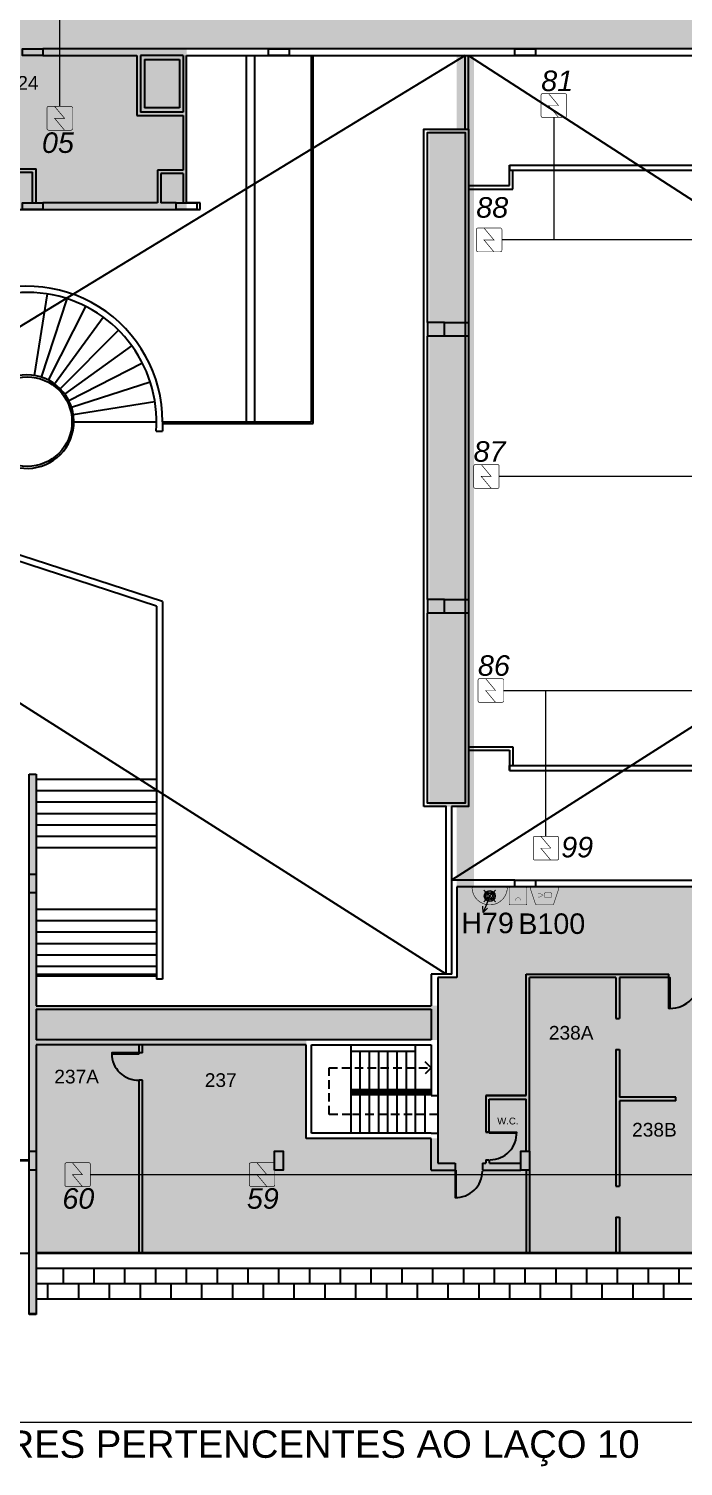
# Model space of a CAD drawing. Header units: metres. Extents: x -331 to 2982, y 362 to 2539.
# Drawn here: x 794.6 to 813.73, y 1846.29 to 1888.31 of the extents above; entities that cross this region are included whole.
import ezdxf
from ezdxf.enums import TextEntityAlignment as Align

# ---------------------------------------------------------------- set-up
doc = ezdxf.new("R2010")
doc.units = ezdxf.units.M
doc.linetypes.add('DASHED2', pattern=[0.375, 0.25, -0.125])
doc.layers.get('0').update_dxf_attribs({"color": 251})
doc.layers.add('_corredores', color=251, linetype='Continuous', plot=False)
doc.layers.add('_salas', color=251, linetype='Continuous', plot=False)
for name, color, linetype in [('ALV', 251, 'Continuous'), ('CX', 251, 'Continuous'), ('Det', 251, 'Continuous'), ('DET. FUMAÇA', 1, 'Continuous'), ('Div', 251, 'Continuous'), ('Est', 251, 'Continuous'), ('Pis', 251, 'Continuous'), ('Proj', 251, 'DASHED2'), ('SALAS NOVAS', 7, 'Continuous'), ('Texto_Salas', 251, 'Continuous'), ('vid', 251, 'Continuous'), ('vis', 251, 'Continuous')]:
    doc.layers.add(name, color=color, linetype=linetype)
doc.styles.add('ARIAL', font='arial.ttf')
doc.styles.add('DESTAQUE', font='arial.ttf', dxfattribs={"height": 0.4})
doc.styles.get("Standard").update_dxf_attribs({"font": 'arial.ttf', "height": 0.3})
doc.styles.add('X3G_ENTITY_1416AF5C', font='arial.ttf', dxfattribs={"height": 0.6})
doc.styles.add('X3G_ENTITY_1416AF93', font='arial.ttf', dxfattribs={"height": 0.6})
doc.styles.add('X3G_ENTITY_1416AF9D', font='arial.ttf', dxfattribs={"height": 0.6})
doc.styles.add('X3G_ENTITY_1416AFA7', font='arial.ttf', dxfattribs={"height": 0.6})
doc.styles.add('X3G_ENTITY_1416AFB9', font='arial.ttf', dxfattribs={"height": 0.6})
doc.styles.add('X3G_ENTITY_1416B764', font='arial.ttf', dxfattribs={"height": 0.6})
doc.styles.add('X3G_ENTITY_1416B76E', font='arial.ttf', dxfattribs={"height": 0.6})
doc.styles.add('X3G_ENTITY_1416BA3C', font='arial.ttf', dxfattribs={"height": 0.6})
doc.styles.add('X3G_ENTITY_1421BE2E', font='arial.ttf', dxfattribs={"height": 0.6})
doc.styles.add('X3G_ENTITY_1422A500', font='arial.ttf', dxfattribs={"height": 0.6})

# ---------------------------------------------------------------- blocks, each defined once
blk = doc.blocks.new('Detector de fumaça')
at = {"layer": 'DET. FUMAÇA', "linetype": 'Continuous', "lineweight": 15, "const_width": 0.0187}
blk.add_lwpolyline([(774.599, 539.816), (775.249, 539.816, -0.414214), (775.296, 539.769), (775.296, 539.167, -0.414214), (775.249, 539.12), (774.599, 539.12, -0.414214), (774.553, 539.167), (774.553, 539.769, -0.414214)], format="xyb", close=True, dxfattribs=at)
blk.add_lwpolyline([(774.773, 539.816), (775.064, 539.468), (774.773, 539.468), (775.064, 539.12)], dxfattribs=at)
blk = doc.blocks.new('WEW')
at = {"color": 1, "lineweight": 0, "true_color": 0xe60000}
for p, q in [((1781.244, 994.005), (1781.439, 994.482)), ((1781.439, 994.482), (1781.308, 994.36)), ((1781.439, 994.482), (1781.447, 994.302)), ((1781.075, 994.175), (1781.413, 993.836)), ((1781.413, 994.175), (1781.075, 993.836))]:
    blk.add_line(p, q, dxfattribs=at)
at = {"color": 1, "true_color": 0xe60000, "const_width": 0.0172}
for points in [[(1779.259, 993.747), (1780.023, 993.747, 0.511918), (1780.056, 993.793), (1779.907, 994.24, 0.322823), (1779.874, 994.263), (1779.408, 994.263, 0.322823), (1779.375, 994.24), (1779.226, 993.793, 0.511918)], [(1780.193, 994.263), (1780.641, 994.263, -0.414214), (1780.675, 994.229), (1780.675, 993.782, -0.414214), (1780.641, 993.747), (1780.193, 993.747, -0.414214), (1780.159, 993.782), (1780.159, 994.229, -0.414214)], [(1780.764, 993.748), (1781.724, 993.748, 0.435311), (1781.759, 993.784, 0.930949), (1780.73, 993.784, 0.435311)]]:
    blk.add_lwpolyline(points, format="xyb", close=True, dxfattribs=at)
at = {"color": 1, "true_color": 0xe60000, "const_width": 0.0086}
for points in [[(1779.463, 994.06), (1779.617, 994.06), (1779.652, 994.026), (1779.652, 993.936), (1779.617, 993.902), (1779.463, 993.902), (1779.428, 993.936), (1779.428, 994.026)], [(1779.832, 993.936), (1779.832, 994.026), (1779.802, 994.044), (1779.679, 993.981), (1779.802, 993.918)]]:
    blk.add_lwpolyline(points, close=True, dxfattribs=at)
for points in [[(1780.336, 994.135), (1780.338, 994.117), (1780.344, 994.099), (1780.351, 994.088), (1780.365, 994.073), (1780.373, 994.067), (1780.386, 994.06), (1780.397, 994.057), (1780.413, 994.055), (1780.421, 994.055), (1780.431, 994.056), (1780.45, 994.062), (1780.464, 994.07), (1780.477, 994.082), (1780.488, 994.096), (1780.494, 994.11), (1780.497, 994.122), (1780.498, 994.13), (1780.498, 994.136)], [(1780.417, 993.837), (1780.417, 994.055)]]:
    blk.add_lwpolyline(points, dxfattribs=at)
at = {"color": 1, "lineweight": 0, "true_color": 0xe60000}
for radius in [0.158, 0.119, 0.0774]:
    blk.add_circle((1781.244, 994.005), radius, dxfattribs=at)

msp = doc.modelspace()

# ---------------------------------------------------------------- hatches: boundary and pattern name
at = {"layer": '_corredores', "transparency": 33554508}
h = msp.add_hatch(color=256, dxfattribs=at)
h.dxf.hatch_style = 1
h.paths.add_polyline_path([(851.609, 1924.544), (870.379, 1924.544), (870.379, 1926.38), (870.189, 1926.38), (870.189, 1926.577), (870.003, 1926.764), (866.304, 1926.765), (866.288, 1926.731), (866.184, 1926.814), (865.422, 1927.574), (863.994, 1927.574), (862.566, 1927.574), (861.756, 1926.765), (861.72, 1926.765), (861.716, 1926.764), (861.703, 1926.763), (861.685, 1926.763), (858.091, 1926.765), (857.744, 1926.418), (857.397, 1926.765), (853.804, 1926.765), (853.788, 1926.731), (853.684, 1926.814), (852.922, 1927.574), (851.494, 1927.574), (849.748, 1927.574), (849.748, 1926.814), (849.608, 1926.814), (849.608, 1929.894), (841.234, 1929.894), (841.234, 1928.054), (840.474, 1928.054), (840.474, 1927.096), (840.756, 1926.814), (840.374, 1926.432), (840.042, 1926.765), (836.434, 1926.765), (836.419, 1926.731), (836.314, 1926.814), (835.553, 1927.574), (834.124, 1927.574), (832.696, 1927.574), (831.886, 1926.765), (831.85, 1926.765), (831.847, 1926.764), (831.833, 1926.763), (831.815, 1926.763), (828.221, 1926.765), (827.874, 1926.418), (827.528, 1926.765), (823.934, 1926.765), (823.918, 1926.731), (823.814, 1926.814), (823.052, 1927.574), (821.624, 1927.574), (820.195, 1927.574), (819.385, 1926.765), (819.35, 1926.765), (819.346, 1926.764), (819.333, 1926.763), (819.315, 1926.763), (815.721, 1926.765), (815.374, 1926.418), (815.027, 1926.765), (811.434, 1926.765), (811.418, 1926.731), (811.314, 1926.814), (810.552, 1927.574), (809.124, 1927.574), (807.695, 1927.574), (806.886, 1926.765), (806.85, 1926.765), (806.846, 1926.764), (806.833, 1926.763), (806.815, 1926.763), (803.221, 1926.765), (802.874, 1926.418), (802.527, 1926.765), (798.934, 1926.765), (798.918, 1926.731), (798.814, 1926.814), (798.052, 1927.574), (796.624, 1927.574), (795.195, 1927.574), (794.386, 1926.765), (794.35, 1926.765), (794.346, 1926.764), (794.333, 1926.763), (794.315, 1926.763), (790.721, 1926.765), (790.374, 1926.418), (790.027, 1926.765), (786.434, 1926.765), (786.418, 1926.731), (786.314, 1926.814), (785.552, 1927.574), (784.124, 1927.574), (782.696, 1927.574), (781.886, 1926.765), (781.85, 1926.765), (781.846, 1926.764), (781.833, 1926.763), (781.815, 1926.763), (778.221, 1926.765), (777.874, 1926.418), (777.527, 1926.765), (773.934, 1926.765), (773.918, 1926.731), (773.814, 1926.814), (773.052, 1927.574), (771.624, 1927.574), (770.196, 1927.574), (769.386, 1926.765), (769.35, 1926.765), (769.347, 1926.764), (769.333, 1926.763), (769.315, 1926.763), (765.615, 1926.764), (765.429, 1926.577), (765.429, 1926.38), (765.239, 1926.38), (765.239, 1924.544), (770.084, 1924.544), (770.084, 1914.631), (770.394, 1914.631), (770.394, 1905.511), (765.009, 1905.511), (765.009, 1910.811), (763.809, 1910.811), (763.809, 1905.511), (755.909, 1905.511), (755.909, 1910.811), (754.809, 1910.811), (754.809, 1905.511), (746.059, 1905.511), (746.059, 1901.896), (748.429, 1901.896), (748.429, 1903.596), (748.029, 1903.596), (748.029, 1903.796), (754.454, 1903.796), (754.454, 1903.596), (754.129, 1903.596), (754.129, 1901.896), (754.454, 1901.896), (754.454, 1901.696), (754.454, 1901.171), (757.954, 1901.171), (757.954, 1903.571), (757.954, 1903.771), (768.009, 1903.771), (768.009, 1903.751), (768.814, 1903.751), (768.814, 1895.791), (767.984, 1895.791), (767.984, 1895.771), (762.344, 1895.771), (761.069, 1895.771), (761.069, 1893.046), (754.154, 1893.046), (752.479, 1893.046), (752.479, 1860.521), (752.479, 1859.096), (752.479, 1857.621), (754.079, 1857.621), (754.079, 1860.546), (753.904, 1860.546), (753.904, 1863.421), (754.169, 1863.421), (754.169, 1887.631), (760.804, 1887.631), (760.804, 1887.721), (768.909, 1887.721), (770.309, 1887.721), (771.909, 1887.721), (773.009, 1887.721), (775.859, 1887.721), (775.859, 1886.621), (777.159, 1886.621), (777.159, 1887.721), (788.759, 1887.721), (788.759, 1886.621), (790.059, 1886.621), (790.059, 1887.721), (802.309, 1887.721), (804.009, 1887.721), (844.959, 1887.721), (844.959, 1887.896), (845.259, 1887.896), (845.259, 1887.543), (845.259, 1863.221), (807.109, 1863.221), (807.109, 1860.671), (807.109, 1860.571), (806.556, 1860.571), (806.556, 1858.751), (806.556, 1855.871), (806.556, 1855.143), (807.956, 1855.143), (807.956, 1857.121), (809.134, 1857.121), (809.134, 1860.671), (845.259, 1860.671), (845.259, 1855.977), (846.384, 1855.977), (846.384, 1856.871), (846.034, 1856.871), (846.034, 1856.971), (846.434, 1856.971), (846.434, 1860.671), (849.184, 1860.671), (849.184, 1856.971), (849.584, 1856.971), (849.584, 1856.871), (849.234, 1856.871), (849.234, 1855.977), (850.459, 1855.977), (850.459, 1860.671), (859.459, 1860.671), (859.459, 1863.221), (849.559, 1863.221), (849.559, 1888.221), (849.659, 1888.221), (849.659, 1887.721), (854.289, 1887.721), (854.289, 1895.621), (859.259, 1895.621), (859.259, 1905.521), (857.359, 1905.521), (857.359, 1905.621), (858.034, 1905.621), (858.034, 1908.221), (853.709, 1908.221), (853.709, 1908.184), (853.609, 1908.184), (853.609, 1910.121), (850.859, 1910.121), (850.86, 1912.861), (849.659, 1912.861), (849.659, 1908.921), (852.409, 1908.921), (852.409, 1903.771), (852.409, 1895.701), (852.409, 1890.371), (849.559, 1890.371), (849.559, 1908.921), (849.559, 1912.961), (852.259, 1912.961), (852.259, 1914.631), (851.609, 1914.631)])
h.paths.add_polyline_path([(845.929, 1914.631), (846.006, 1914.631), (846.006, 1905.511), (844.999, 1905.511), (844.999, 1909.911), (845.009, 1910.811), (843.809, 1910.811), (843.809, 1905.511), (835.009, 1905.511), (835.009, 1910.811), (833.809, 1910.811), (833.809, 1905.511), (825.009, 1905.511), (825.009, 1910.811), (823.809, 1910.811), (823.809, 1905.511), (815.009, 1905.511), (815.009, 1910.811), (813.809, 1910.811), (813.809, 1905.511), (805.009, 1905.511), (805.009, 1910.811), (803.809, 1910.811), (803.809, 1905.511), (795.009, 1905.511), (795.009, 1910.811), (793.809, 1910.811), (793.809, 1905.511), (785.009, 1905.511), (785.009, 1910.811), (783.809, 1910.811), (783.809, 1905.511), (775.009, 1905.511), (775.009, 1910.811), (773.979, 1910.811), (773.979, 1905.511), (773.194, 1905.511), (773.194, 1914.631), (773.124, 1914.631), (773.124, 1920.111), (775.144, 1920.111), (775.144, 1921.611), (775.124, 1921.611), (775.124, 1922.031), (773.624, 1922.031), (773.624, 1921.611), (773.164, 1921.611), (773.164, 1924.544), (845.929, 1924.543), (845.929, 1921.611), (845.469, 1921.611), (845.469, 1922.031), (843.969, 1922.031), (843.969, 1921.611), (843.949, 1920.111), (845.929, 1920.111)], flags=16)
h.paths.add_polyline_path([(851.494, 1926.432), (851.112, 1926.814), (851.494, 1927.196), (851.876, 1926.814)], flags=16)
h.paths.add_polyline_path([(845.244, 1926.432), (844.862, 1926.814), (845.244, 1927.196), (845.626, 1926.814)], flags=16)
h.paths.add_polyline_path([(845.119, 1903.801), (845.119, 1895.821), (845.259, 1895.821), (845.259, 1890.321), (839.659, 1890.321), (775.859, 1890.321), (772.984, 1890.321), (772.984, 1895.791), (771.754, 1895.791), (771.754, 1903.746), (773.099, 1903.746), (773.099, 1903.801)], flags=16)
h.paths.add_polyline_path([(834.506, 1926.814), (834.124, 1926.432), (833.742, 1926.814), (834.124, 1927.196)], flags=16)
h.paths.add_polyline_path([(863.612, 1926.814), (863.994, 1927.196), (864.376, 1926.814), (863.994, 1926.432)], flags=16)
h.paths.add_polyline_path([(845.259, 1895.821), (845.259, 1890.321), (839.659, 1890.321), (775.859, 1890.321), (772.984, 1890.321), (772.984, 1895.821), (775.859, 1895.821), (839.659, 1895.821)], flags=0)
h.paths.add_polyline_path([(822.006, 1926.814), (821.624, 1926.432), (821.242, 1926.814), (821.624, 1927.196)], flags=16)
h.paths.add_polyline_path([(809.506, 1926.814), (809.124, 1926.432), (808.742, 1926.814), (809.124, 1927.196)], flags=16)
h.paths.add_polyline_path([(797.006, 1926.814), (796.624, 1926.432), (796.242, 1926.814), (796.624, 1927.196)], flags=16)
h.paths.add_polyline_path([(784.506, 1926.814), (784.124, 1926.432), (783.742, 1926.814), (784.124, 1927.196)], flags=16)
h.paths.add_polyline_path([(772.006, 1926.814), (771.624, 1926.432), (771.242, 1926.814), (771.624, 1927.196)], flags=16)
edge = h.paths.add_edge_path(flags=16)
edge.add_line((767.555, 1893.924), (767.408, 1893.821))
edge.add_line((767.408, 1893.821), (767.203, 1894.065))
edge.add_line((767.203, 1894.065), (766.309, 1893.171))
edge.add_arc((765.909, 1892.771), 0.565, -45, 45, ccw=False)
edge.add_line((766.309, 1892.372), (767.203, 1891.477))
edge.add_line((767.203, 1891.477), (767.408, 1891.721))
edge.add_line((767.408, 1891.721), (767.555, 1891.618))
edge.add_arc((765.909, 1892.771), 2.01, 35, 325, ccw=False)
at = {"layer": '_salas', "transparency": 33554559}
h = msp.add_hatch(color=256, dxfattribs=at)
h.dxf.hatch_style = 1
h.paths.add_polyline_path([(850.459, 1855.977), (849.234, 1855.977), (849.234, 1856.871), (849.584, 1856.871), (849.584, 1856.971), (846.034, 1856.971), (846.034, 1856.871), (846.384, 1856.871), (846.384, 1855.977), (845.259, 1855.977), (845.259, 1852.511), (850.459, 1852.511)])
h.paths.add_polyline_path([(870.319, 1863.221), (859.459, 1863.221), (859.459, 1860.671), (850.459, 1860.671), (850.459, 1855.977), (850.459, 1852.511), (870.319, 1852.511)])
h.paths.add_polyline_path([(854.819, 1871.071), (866.984, 1871.071), (866.984, 1871.771), (854.819, 1871.771), (854.819, 1879.171), (866.984, 1879.171), (866.984, 1879.871), (854.819, 1879.871), (854.819, 1887.321), (870.319, 1887.321), (870.319, 1887.721), (849.659, 1887.721), (849.659, 1888.221), (849.559, 1888.221), (849.559, 1863.221), (859.459, 1863.221), (870.319, 1863.221), (870.319, 1863.621), (854.819, 1863.621)])
h.paths.add_polyline_path([(845.259, 1860.671), (809.134, 1860.671), (809.134, 1857.121), (807.956, 1857.121), (807.956, 1855.143), (806.556, 1855.143), (806.556, 1855.871), (802.709, 1855.871), (802.709, 1852.511), (845.259, 1852.511), (845.259, 1855.977)])
h.paths.add_polyline_path([(802.709, 1858.751), (806.556, 1858.751), (806.556, 1859.746), (794.809, 1859.746), (794.809, 1866.521), (794.609, 1866.521), (794.609, 1850.721), (794.809, 1850.721), (794.809, 1852.511), (802.709, 1852.511), (802.709, 1855.871)])
h = msp.add_hatch(color=256, dxfattribs=at)
h.dxf.hatch_style = 1
h.paths.add_polyline_path([(788.759, 1886.621), (788.759, 1887.721), (777.159, 1887.721), (777.159, 1886.621), (775.859, 1886.621), (775.859, 1883.021), (799.209, 1883.021), (799.209, 1887.721), (790.059, 1887.721), (790.059, 1886.621)])
h = msp.add_hatch(color=256, dxfattribs=at)
h.dxf.hatch_style = 1
h.paths.add_polyline_path([(806.309, 1865.571), (807.109, 1865.571), (807.109, 1863.221), (807.609, 1863.221), (807.609, 1887.521), (807.109, 1887.521), (807.109, 1885.371), (806.309, 1885.371)])
h = msp.add_hatch(color=256, dxfattribs=at)
h.dxf.hatch_style = 1
h.paths.add_polyline_path([(794.809, 1866.521), (794.609, 1866.521), (794.609, 1859.746), (794.809, 1859.746)])

# ---------------------------------------------------------------- linework, layer by layer
at = {"layer": 'ALV', "color": 251}
for p, q in [((844.959, 1887.721), (795.009, 1887.721)), ((795.009, 1887.521), (797.759, 1887.521)), ((797.759, 1887.521), (797.759, 1885.771)), ((797.859, 1887.521), (797.859, 1885.871)), ((799.109, 1887.521), (797.859, 1887.521)), ((799.109, 1887.521), (799.109, 1885.871)), ((799.209, 1883.221), (799.209, 1887.521)), ((799.209, 1887.521), (844.959, 1887.521)), ((807.349, 1885.371), (807.349, 1887.521)), ((807.449, 1885.371), (807.449, 1887.521)), ((797.759, 1885.771), (799.109, 1885.771)), ((799.109, 1885.871), (797.859, 1885.871)), ((799.109, 1885.771), (799.109, 1884.171)), ((790.259, 1884.214), (794.809, 1884.214)), ((790.259, 1884.114), (794.709, 1884.114)), ((794.709, 1883.221), (794.709, 1884.114)), ((794.809, 1883.221), (794.809, 1884.214)), ((799.109, 1884.171), (798.359, 1884.171)), ((798.359, 1884.171), (798.359, 1883.221)), ((798.459, 1884.071), (798.459, 1883.221)), ((799.109, 1884.071), (798.459, 1884.071)), ((799.109, 1884.071), (799.109, 1883.221)), ((773.109, 1883.021), (799.509, 1883.021)), ((798.359, 1883.221), (795.009, 1883.221)), ((798.909, 1883.221), (798.459, 1883.221)), ((799.609, 1883.221), (799.209, 1883.221)), ((799.509, 1883.021), (799.609, 1883.021)), ((799.609, 1883.021), (799.609, 1883.221)), ((794.609, 1866.521), (794.809, 1866.521)), ((794.609, 1850.721), (794.609, 1866.521)), ((794.809, 1866.521), (794.809, 1859.746)), ((794.809, 1866.521), (794.809, 1860.621)), ((794.809, 1866.521), (794.809, 1866.371)), ((806.949, 1865.571), (806.949, 1863.421)), ((808.809, 1863.421), (806.959, 1863.421)), ((806.959, 1860.671), (806.959, 1863.421)), ((844.959, 1863.221), (807.109, 1863.221)), ((807.109, 1863.221), (807.109, 1860.571)), ((809.409, 1863.421), (844.959, 1863.421)), ((806.959, 1860.671), (806.359, 1860.671)), ((806.359, 1860.671), (806.359, 1859.746)), ((807.109, 1860.571), (806.556, 1860.571)), ((806.556, 1860.571), (806.556, 1857.121)), ((809.134, 1860.671), (813.309, 1860.671)), ((809.134, 1857.121), (809.134, 1860.671)), ((811.759, 1860.571), (809.234, 1860.571)), ((809.234, 1857.021), (809.234, 1860.571)), ((811.759, 1860.571), (811.759, 1859.371)), ((811.859, 1860.571), (811.859, 1859.371)), ((813.309, 1860.571), (811.859, 1860.571)), ((813.309, 1860.571), (813.309, 1860.671)), ((794.809, 1859.746), (806.359, 1859.746)), ((794.809, 1859.646), (806.359, 1859.646)), ((794.809, 1859.646), (794.809, 1858.751)), ((806.359, 1859.646), (806.359, 1858.751)), ((811.759, 1859.371), (811.859, 1859.371)), ((806.359, 1858.751), (794.809, 1858.751)), ((802.709, 1858.601), (794.809, 1858.601)), ((794.809, 1858.601), (794.809, 1850.721)), ((802.709, 1855.871), (802.709, 1858.601)), ((802.859, 1856.021), (802.859, 1858.601)), ((802.859, 1858.601), (806.359, 1858.601)), ((806.359, 1858.601), (806.359, 1857.121)), ((811.759, 1858.471), (811.859, 1858.471)), ((811.759, 1858.471), (811.759, 1854.471)), ((811.859, 1858.471), (811.859, 1857.071)), ((806.556, 1857.121), (806.556, 1856.021)), ((807.956, 1857.121), (809.134, 1857.121)), ((809.134, 1857.121), (807.956, 1857.121)), ((807.956, 1857.121), (807.956, 1856.049)), ((808.056, 1857.021), (809.134, 1857.021)), ((808.056, 1856.049), (808.056, 1857.021)), ((808.056, 1857.021), (809.134, 1857.021)), ((809.134, 1855.496), (809.134, 1857.021)), ((809.234, 1855.496), (809.234, 1857.021)), ((813.509, 1857.071), (811.859, 1857.071)), ((813.509, 1856.971), (811.859, 1856.971)), ((811.859, 1856.971), (811.859, 1854.471)), ((813.509, 1856.971), (813.509, 1857.071)), ((806.359, 1855.871), (802.709, 1855.871)), ((806.359, 1856.021), (802.859, 1856.021)), ((806.359, 1855.171), (806.359, 1855.871)), ((806.359, 1854.946), (806.359, 1855.871)), ((806.556, 1856.021), (806.556, 1855.368)), ((806.556, 1856.021), (806.556, 1855.143)), ((808.056, 1856.049), (807.956, 1856.049)), ((807.956, 1856.049), (808.056, 1856.049)), ((807.956, 1855.243), (807.956, 1855.143)), ((807.956, 1855.243), (808.056, 1855.243)), ((808.056, 1855.243), (808.056, 1855.143)), ((806.359, 1854.946), (806.556, 1854.946)), ((806.359, 1854.946), (807.056, 1854.946)), ((806.556, 1855.143), (807.056, 1855.143)), ((807.056, 1855.143), (807.056, 1854.946)), ((807.856, 1855.143), (807.856, 1854.946)), ((807.856, 1855.143), (807.956, 1855.143)), ((807.856, 1854.946), (807.956, 1854.946)), ((807.956, 1854.946), (808.984, 1854.946)), ((808.059, 1855.143), (808.984, 1855.143)), ((809.134, 1854.946), (809.134, 1852.531)), ((809.134, 1854.946), (809.134, 1852.531)), ((809.234, 1854.946), (809.234, 1852.531)), ((809.234, 1854.946), (809.234, 1852.531)), ((811.759, 1854.471), (811.859, 1854.471)), ((811.759, 1853.571), (811.859, 1853.571)), ((811.759, 1853.571), (811.759, 1852.531)), ((811.859, 1853.571), (811.859, 1852.531)), ((794.809, 1850.721), (794.609, 1850.721)), ((794.789, 1850.741), (794.629, 1850.741))]:
    msp.add_line(p, q, dxfattribs=at)
for points in [[(806.149, 1865.571), (806.149, 1885.371), (807.449, 1885.371), (807.449, 1865.571), (806.949, 1865.571)], [(806.249, 1879.721), (806.249, 1885.271), (807.349, 1885.271), (807.349, 1865.671), (806.249, 1865.671), (806.249, 1871.221)], [(806.249, 1871.621), (806.249, 1879.321)], [(806.799, 1860.671), (806.799, 1865.571), (806.149, 1865.571)], [(806.359, 1857.121), (806.556, 1857.121)], [(806.359, 1856.021), (806.556, 1856.021)]]:
    msp.add_lwpolyline(points, dxfattribs=at)
at = {"layer": 'CX', "color": 251, "ltscale": 8}
for points in [[(813.309, 1860.571), (813.339, 1860.571), (813.339, 1859.671), (813.309, 1859.671)], [(808.056, 1856.019), (808.056, 1856.049), (808.856, 1856.049), (808.856, 1856.019)], [(808.056, 1856.019), (808.056, 1856.049), (808.856, 1856.049), (808.856, 1856.019)], [(807.086, 1854.946), (807.056, 1854.946), (807.056, 1854.146), (807.086, 1854.146)], [(807.086, 1854.946), (807.056, 1854.946), (807.056, 1854.146), (807.086, 1854.146)]]:
    msp.add_lwpolyline(points, close=True, dxfattribs=at)
at = {"layer": 'CX', "color": 251, "linetype": 'ByBlock', "ltscale": 0.8}
msp.add_lwpolyline([(797.822, 1858.346), (797.822, 1858.376), (797.022, 1858.376), (797.022, 1858.346)], close=True, dxfattribs=at)
at = {"layer": 'CX', "color": 251, "ltscale": 8}
for centre, radius, start, end in [((813.339, 1860.542), 0.871, 270, 1.942), ((808.086, 1856.019), 0.771, 270, 2.1894), ((808.086, 1856.019), 0.771, 270, 2.1894), ((807.085, 1854.916), 0.771, 267.8106, 0), ((807.085, 1854.916), 0.771, 267.8106, 0)]:
    msp.add_arc(centre, radius, start, end, dxfattribs=at)
at = {"layer": 'CX', "color": 251, "linetype": 'ByBlock', "ltscale": 0.8}
msp.add_arc((797.792, 1858.346), 0.771, 180, 272.1894, dxfattribs=at)
at = {"layer": 'Det', "color": 251}
for p, q in [((807.349, 1887.521), (770.349, 1864.999)), ((797.978, 1887.411), (799, 1887.411)), ((797.978, 1887.411), (797.978, 1885.993)), ((799, 1887.411), (799, 1885.993)), ((800.959, 1876.821), (800.959, 1887.521)), ((801.209, 1876.821), (801.209, 1887.521)), ((802.859, 1876.821), (802.859, 1887.521)), ((802.909, 1876.771), (802.909, 1887.521)), ((844.799, 1887.521), (806.949, 1863.421)), ((807.449, 1887.521), (844.799, 1863.421)), ((799, 1885.993), (797.978, 1885.993)), ((808.649, 1884.321), (826.599, 1884.321)), ((808.649, 1883.721), (808.649, 1884.321)), ((808.649, 1884.321), (808.649, 1884.171)), ((806.799, 1860.671), (770.349, 1883.815)), ((808.649, 1884.171), (826.599, 1884.171)), ((808.749, 1883.621), (808.749, 1884.171)), ((807.449, 1883.721), (808.649, 1883.721)), ((807.449, 1883.621), (808.749, 1883.621)), ((808.649, 1883.721), (808.649, 1883.721)), ((794.763, 1878.169), (795.14, 1880.555)), ((794.971, 1878.119), (795.717, 1880.416)), ((795.169, 1878.037), (796.265, 1880.189)), ((795.351, 1877.925), (796.771, 1879.879)), ((795.514, 1877.786), (797.222, 1879.494)), ((795.653, 1877.623), (797.607, 1879.043)), ((795.765, 1877.441), (797.917, 1878.537)), ((795.847, 1877.243), (798.144, 1877.989)), ((795.897, 1877.035), (798.282, 1877.412)), ((795.914, 1876.821), (798.329, 1876.821)), ((798.509, 1876.821), (798.509, 1876.539)), ((798.509, 1876.821), (802.859, 1876.821)), ((798.509, 1876.771), (802.909, 1876.771)), ((798.318, 1876.539), (798.509, 1876.539)), ((798.329, 1871.429), (793.378, 1873.038)), ((798.509, 1871.56), (793.433, 1873.209)), ((798.329, 1871.429), (798.329, 1860.521)), ((798.509, 1871.56), (798.509, 1860.521)), ((807.449, 1867.321), (808.749, 1867.321)), ((807.449, 1867.221), (808.649, 1867.221)), ((808.649, 1867.221), (808.649, 1866.621)), ((808.649, 1867.221), (808.649, 1867.221)), ((808.749, 1867.321), (808.749, 1866.771)), ((808.649, 1866.771), (826.599, 1866.771)), ((808.649, 1866.621), (808.649, 1866.771)), ((808.649, 1866.621), (826.599, 1866.621)), ((794.809, 1866.371), (798.329, 1866.371)), ((794.809, 1866.038), (798.329, 1866.038)), ((794.809, 1865.704), (798.329, 1865.704)), ((794.809, 1865.371), (798.329, 1865.371)), ((794.809, 1865.038), (798.329, 1865.038)), ((794.809, 1864.704), (798.329, 1864.704)), ((794.809, 1864.371), (798.329, 1864.371)), ((794.809, 1862.571), (798.329, 1862.571)), ((794.809, 1862.238), (798.329, 1862.238)), ((794.809, 1861.904), (798.329, 1861.904)), ((794.809, 1861.571), (798.329, 1861.571)), ((794.809, 1861.238), (798.329, 1861.238)), ((794.809, 1860.904), (798.329, 1860.904)), ((794.809, 1860.671), (798.329, 1860.671)), ((794.809, 1860.621), (798.329, 1860.621)), ((798.509, 1860.521), (798.329, 1860.521)), ((870.759, 1852.071), (794.809, 1852.071)), ((795.159, 1852.071), (795.159, 1852.071)), ((795.609, 1851.621), (795.609, 1852.071)), ((796.059, 1852.071), (796.059, 1852.071)), ((796.509, 1851.621), (796.509, 1852.071)), ((796.959, 1852.071), (796.959, 1852.071)), ((797.409, 1851.621), (797.409, 1852.071)), ((797.859, 1852.071), (797.859, 1852.071)), ((798.309, 1851.621), (798.309, 1852.071)), ((798.759, 1852.071), (798.759, 1852.071)), ((799.209, 1851.621), (799.209, 1852.071)), ((799.659, 1852.071), (799.659, 1852.071)), ((800.109, 1851.621), (800.109, 1852.071)), ((800.559, 1852.071), (800.559, 1852.071)), ((801.009, 1851.621), (801.009, 1852.071)), ((801.459, 1852.071), (801.459, 1852.071)), ((801.909, 1851.621), (801.909, 1852.071)), ((802.359, 1852.071), (802.359, 1852.071)), ((802.809, 1851.621), (802.809, 1852.071)), ((803.259, 1852.071), (803.259, 1852.071)), ((803.709, 1851.621), (803.709, 1852.071)), ((804.159, 1852.071), (804.159, 1852.071)), ((804.609, 1851.621), (804.609, 1852.071)), ((805.059, 1852.071), (805.059, 1852.071)), ((805.509, 1851.621), (805.509, 1852.071)), ((805.959, 1852.071), (805.959, 1852.071)), ((806.409, 1851.621), (806.409, 1852.071)), ((806.859, 1852.071), (806.859, 1852.071)), ((807.309, 1851.621), (807.309, 1852.071)), ((807.759, 1852.071), (807.759, 1852.071)), ((808.209, 1851.621), (808.209, 1852.071)), ((808.659, 1852.071), (808.659, 1852.071)), ((809.109, 1851.621), (809.109, 1852.071)), ((809.559, 1852.071), (809.559, 1852.071)), ((810.009, 1851.621), (810.009, 1852.071)), ((810.459, 1852.071), (810.459, 1852.071)), ((810.909, 1851.621), (810.909, 1852.071)), ((811.359, 1852.071), (811.359, 1852.071)), ((811.809, 1851.621), (811.809, 1852.071)), ((812.259, 1852.071), (812.259, 1852.071)), ((812.709, 1851.621), (812.709, 1852.071)), ((813.159, 1852.071), (813.159, 1852.071)), ((813.609, 1851.621), (813.609, 1852.071)), ((870.759, 1851.621), (794.809, 1851.621)), ((795.159, 1851.171), (795.159, 1851.621)), ((796.059, 1851.171), (796.059, 1851.621)), ((796.959, 1851.171), (796.959, 1851.621)), ((797.859, 1851.171), (797.859, 1851.621)), ((798.759, 1851.171), (798.759, 1851.621)), ((799.659, 1851.171), (799.659, 1851.621)), ((800.559, 1851.171), (800.559, 1851.621)), ((801.459, 1851.171), (801.459, 1851.621)), ((802.359, 1851.171), (802.359, 1851.621)), ((803.259, 1851.171), (803.259, 1851.621)), ((804.159, 1851.171), (804.159, 1851.621)), ((805.059, 1851.171), (805.059, 1851.621)), ((805.959, 1851.171), (805.959, 1851.621)), ((806.859, 1851.171), (806.859, 1851.621)), ((807.759, 1851.171), (807.759, 1851.621)), ((808.659, 1851.171), (808.659, 1851.621)), ((809.559, 1851.171), (809.559, 1851.621)), ((810.459, 1851.171), (810.459, 1851.621)), ((811.359, 1851.171), (811.359, 1851.621)), ((812.259, 1851.171), (812.259, 1851.621)), ((813.159, 1851.171), (813.159, 1851.621)), ((871.209, 1851.171), (794.809, 1851.171))]:
    msp.add_line(p, q, dxfattribs=at)
msp.add_circle((794.549, 1876.821), 1.31, dxfattribs=at)
for radius, start, end in [(3.78, 355.7207, 252.8337), (3.96, 0, 116), (1.365, 254.3092, 252)]:
    msp.add_arc((794.549, 1876.821), radius, start, end, dxfattribs=at)
at = {"layer": 'Div', "color": 150, "linetype": 'Continuous', "lineweight": 0}
for p, q in [((795.503, 1886.037), (795.503, 1888.75)), ((809.943, 1885.716), (809.943, 1882.134)), ((847.327, 1882.134), (808.425, 1882.134)), ((847.327, 1875.22), (808.346, 1875.22)), ((808.473, 1868.963), (847.327, 1868.963)), ((809.713, 1864.701), (809.713, 1868.963)), ((796.397, 1854.81), (833.497, 1854.81))]:
    msp.add_line(p, q, dxfattribs=at)
at = {"layer": 'Div', "lineweight": 0, "ltscale": 0.8}
for p, q in [((797.822, 1858.376), (797.822, 1858.601)), ((797.922, 1858.376), (797.922, 1858.601)), ((797.922, 1858.376), (797.822, 1858.376)), ((797.822, 1852.531), (797.822, 1857.576)), ((797.922, 1857.576), (797.822, 1857.576)), ((797.922, 1852.531), (797.922, 1857.576))]:
    msp.add_line(p, q, dxfattribs=at)
at = {"layer": 'Div', "color": 251, "ltscale": 0.8}
for p, q in [((797.822, 1858.376), (797.822, 1858.601)), ((797.922, 1858.376), (797.922, 1858.601)), ((797.922, 1858.376), (797.822, 1858.376)), ((797.822, 1852.531), (797.822, 1857.576)), ((797.922, 1857.576), (797.822, 1857.576)), ((797.922, 1852.531), (797.922, 1857.576))]:
    msp.add_line(p, q, dxfattribs=at)
at = {"layer": 'Div', "color": 230, "linetype": 'Continuous', "lineweight": 0}
msp.add_line((871.641, 1847.565), (787.641, 1847.565), dxfattribs=at)
at = {"layer": 'Est', "color": 251}
for p, q in [((806.749, 1879.721), (806.249, 1879.721)), ((806.249, 1879.721), (806.249, 1879.321)), ((806.749, 1879.321), (806.249, 1879.321)), ((806.749, 1871.621), (806.249, 1871.621)), ((806.249, 1871.621), (806.249, 1871.221)), ((806.749, 1871.221), (806.249, 1871.221))]:
    msp.add_line(p, q, dxfattribs=at)
for points in [[(795.009, 1887.521), (794.409, 1887.521), (794.409, 1887.721), (795.009, 1887.721)], [(802.209, 1887.521), (801.609, 1887.521), (801.609, 1887.721), (802.209, 1887.721)], [(809.409, 1887.521), (808.809, 1887.521), (808.809, 1887.721), (809.409, 1887.721)], [(795.009, 1883.021), (794.409, 1883.021), (794.409, 1883.221), (795.009, 1883.221)], [(799.509, 1883.021), (798.909, 1883.021), (798.909, 1883.221), (799.509, 1883.221)], [(806.749, 1879.721), (807.449, 1879.721), (807.449, 1879.321), (806.749, 1879.321)], [(806.749, 1871.621), (807.449, 1871.621), (807.449, 1871.221), (806.749, 1871.221)], [(794.609, 1863.046), (794.609, 1863.596), (794.809, 1863.596), (794.809, 1863.046)], [(809.409, 1863.221), (808.809, 1863.221), (808.809, 1863.421), (809.409, 1863.421)], [(794.609, 1854.946), (794.609, 1855.496), (794.809, 1855.496), (794.809, 1854.946)], [(801.784, 1854.946), (801.784, 1855.496), (802.034, 1855.496), (802.034, 1854.946)], [(808.984, 1854.946), (808.984, 1855.496), (809.234, 1855.496), (809.234, 1854.946)]]:
    msp.add_lwpolyline(points, close=True, dxfattribs=at)
at = {"layer": 'Pis', "color": 251}
for p, q in [((804.006, 1858.601), (804.006, 1857.141)), ((805.896, 1858.601), (805.896, 1857.291)), ((805.896, 1858.411), (804.006, 1858.411)), ((804.276, 1858.411), (804.276, 1857.291)), ((804.546, 1858.411), (804.546, 1857.291)), ((804.816, 1858.411), (804.816, 1857.291)), ((805.086, 1858.411), (805.086, 1857.291)), ((805.356, 1858.411), (805.356, 1857.291)), ((805.626, 1858.411), (805.626, 1857.291)), ((804.006, 1857.141), (804.006, 1856.021)), ((804.276, 1857.107), (804.276, 1856.021)), ((804.546, 1857.107), (804.546, 1856.021)), ((804.816, 1857.107), (804.816, 1856.021)), ((805.086, 1857.107), (805.086, 1856.021)), ((805.356, 1857.107), (805.356, 1856.021)), ((805.626, 1857.107), (805.626, 1856.021)), ((805.896, 1857.107), (805.896, 1856.021)), ((806.169, 1857.141), (806.169, 1856.021))]:
    msp.add_line(p, q, dxfattribs=at)
at = {"layer": 'Proj', "color": 251}
for p, q in [((803.375, 1856.571), (803.375, 1857.931)), ((803.375, 1857.931), (806.359, 1857.931)), ((806.359, 1857.931), (806.131, 1858.151)), ((806.359, 1857.931), (806.131, 1857.711)), ((804.006, 1856.571), (803.375, 1856.571)), ((806.556, 1856.571), (804.006, 1856.571))]:
    msp.add_line(p, q, dxfattribs=at)
at = {"layer": 'vid', "color": 251, "linetype": 'ByBlock'}
for p, q in [((794.609, 1855.231), (787.709, 1855.231)), ((794.609, 1855.211), (787.709, 1855.211)), ((773.209, 1852.511), (794.609, 1852.511)), ((794.809, 1852.531), (823.459, 1852.531)), ((794.809, 1852.511), (870.319, 1852.511))]:
    msp.add_line(p, q, dxfattribs=at)
at = {"layer": 'vis', "color": 251}
for p, q in [((806.359, 1857.291), (804.006, 1857.291)), ((806.359, 1857.241), (804.006, 1857.241)), ((806.359, 1857.191), (804.006, 1857.191)), ((806.359, 1857.141), (804.006, 1857.141)), ((804.276, 1857.141), (804.276, 1857.107)), ((804.546, 1857.141), (804.546, 1857.107)), ((804.816, 1857.141), (804.816, 1857.107)), ((805.086, 1857.141), (805.086, 1857.107)), ((805.356, 1857.141), (805.356, 1857.107)), ((805.626, 1857.141), (805.626, 1857.107)), ((805.896, 1857.141), (805.896, 1857.107))]:
    msp.add_line(p, q, dxfattribs=at)

# ---------------------------------------------------------------- block references
at = {"lineweight": 0, "rotation": 180}
msp.add_blockref('WEW', (2589.314, 2856.96), dxfattribs=at)
at = {"layer": 'DET. FUMAÇA', "linetype": 'Continuous', "lineweight": 0}
for p in [(35.018, 1346.596), (20.579, 1346.221), (33.129, 1342.666), (33.05, 1335.752), (33.177, 1329.495), (34.789, 1324.886), (21.101, 1315.342), (26.493, 1315.342)]:
    msp.add_blockref('Detector de fumaça', p, dxfattribs=at)

# ---------------------------------------------------------------- texts
at = {"layer": 'Div', "color": 5, "linetype": 'Continuous', "lineweight": 0, "true_color": 0x0000ff, "char_height": 0.6, "attachment_point": 1}
for s, insert, style in [('{\\fArial|b0|i1|c0|p34;81}', (809.577, 1887.084), 'X3G_ENTITY_1416AF5C'), ('{\\fArial|b0|i1|c0|p34;05}', (794.983, 1885.277), 'X3G_ENTITY_1416BA3C'), ('{\\fArial|b0|i1|c0|p34;88}', (807.679, 1883.385), 'X3G_ENTITY_1416AFA7'), ('{\\fArial|b0|i1|c0|p34;87}', (807.6, 1876.25), 'X3G_ENTITY_1416AF93'), ('{\\fArial|b0|i1|c0|p34;86}', (807.727, 1869.993), 'X3G_ENTITY_1416AF9D'), ('{\\fArial|b0|i1|c0|p34;99}', (810.16, 1864.684), 'X3G_ENTITY_1416AFB9'), ('{\\fArial|b0|i1|c0|p34;60}', (795.58, 1854.414), 'X3G_ENTITY_1416B764'), ('{\\fArial|b0|i1|c0|p34;59}', (800.972, 1854.414), 'X3G_ENTITY_1416B76E')]:
    msp.add_mtext_dynamic_manual_height_columns(s, width=13.3188, gutter_width=2.5, heights=[0], dxfattribs=dict(at, insert=insert, style=style))
at = {"layer": 'Div', "color": 96, "linetype": 'Continuous', "lineweight": 0, "true_color": 0x008000, "insert": (807.239, 1862.468), "char_height": 0.6, "width": 13.3188, "attachment_point": 1, "style": 'X3G_ENTITY_1422A500'}
msp.add_mtext('H79', dxfattribs=at)
at = {"layer": 'Div', "color": 6, "linetype": 'Continuous', "lineweight": 0, "true_color": 0xff00ff, "insert": (808.905, 1862.447), "char_height": 0.6, "attachment_point": 1, "style": 'X3G_ENTITY_1421BE2E'}
msp.add_mtext_dynamic_manual_height_columns('B100', width=13.3188, gutter_width=2.5, heights=[0], dxfattribs=at)
at = {"layer": 'Div', "color": 230, "linetype": 'Continuous', "lineweight": 0, "insert": (788.609, 1847.333), "char_height": 0.8, "attachment_point": 1}
msp.add_mtext_dynamic_manual_height_columns('DETECTORES PERTENCENTES AO LAÇO 10', width=27.20388, gutter_width=2.5, heights=[0], dxfattribs=at)
at = {"layer": 'SALAS NOVAS', "color": 251, "linetype": 'ByBlock', "style": 'DESTAQUE'}
for s, p in [('224', (794.416, 1886.525)), ('238A', (810.451, 1858.757)), ('237A', (795.996, 1857.476)), ('237', (800.208, 1857.374)), ('238B', (812.885, 1855.924))]:
    msp.add_text(s, height=0.4, dxfattribs=at).set_placement(p, align=Align.CENTER)
at = {"layer": 'Texto_Salas', "color": 251, "insert": (808.601, 1856.478), "char_height": 0.2, "width": 2.2626, "attachment_point": 2, "style": 'ARIAL'}
msp.add_mtext('W.C.', dxfattribs=at)

doc.saveas('drawing.dxf')
